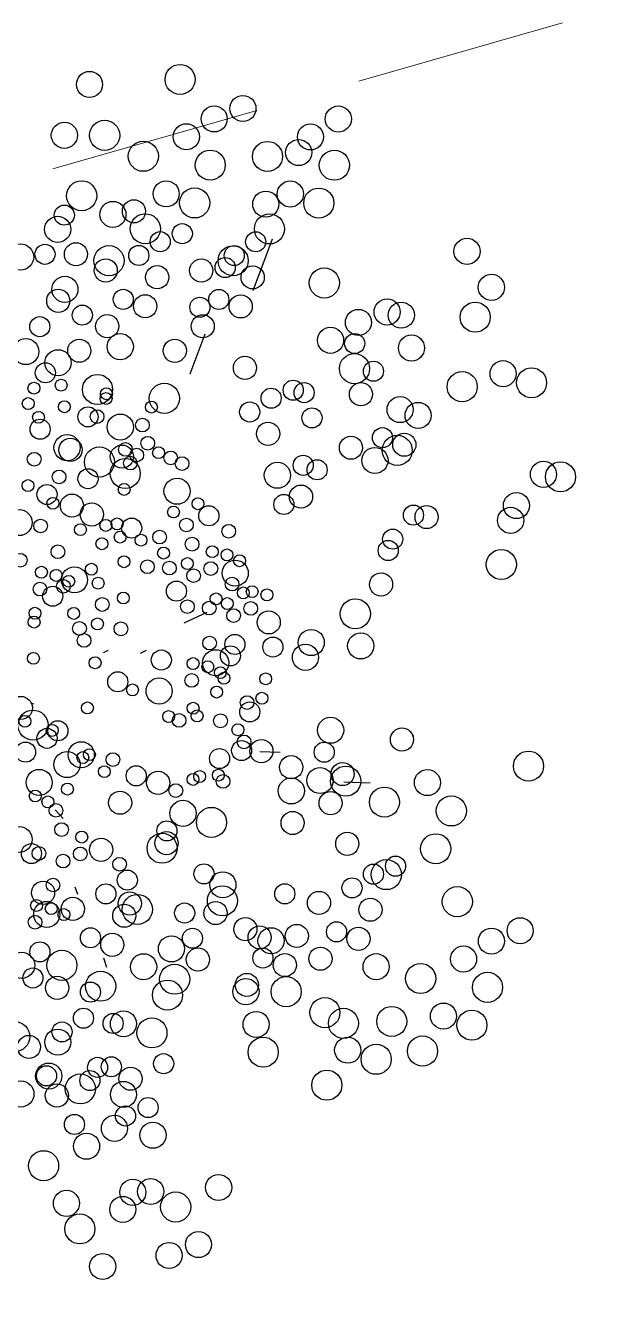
# Model space of a CAD drawing. Header units: millimetres. Extents: x 441156 to 441876, y 4514765 to 4515211.
# Drawn here: x 441549.019 to 441549.708, y 4514834.046 to 4514835.563 of the extents above; entities that cross this region are included whole.
import ezdxf

# ---------------------------------------------------------------- set-up
doc = ezdxf.new("R2010")
doc.units = ezdxf.units.MM
doc.linetypes.add('HIDDEN', pattern=[0.375, 0.25, -0.125])
doc.layers.add('01_piscinas', color=254, linetype='Continuous')
doc.layers.add('INGIN ELECTRICIDAD ALUMBRADO', color=120, linetype='HIDDEN')

msp = doc.modelspace()

# ---------------------------------------------------------------- linework, layer by layer
at = {"layer": '01_piscinas'}
for p, q in [((441549.28712963, 4514835.25020179, 0.00000118), (441549.30990185, 4514835.31150337, 0.00000118)), ((441549.2128287, 4514835.15202545, 0.00000118), (441549.23034579, 4514835.19918051, 0.00000118)), ((441549.2057109, 4514834.85806972, 0.00000118), (441549.23277014, 4514834.87047044, 0.00000118)), ((441549.11571517, 4514834.82522616, 0.00000118), (441549.11021765, 4514834.82247525, 0.00000118)), ((441549.16088204, 4514834.82536271, 0.00000118), (441549.15373527, 4514834.82178654, 0.00000118)), ((441549.02834307, 4514834.76196773, 0.00000118), (441549.02489188, 4514834.76311694, 0.00000118)), ((441549.47459465, 4514834.72687809, 0.00000118), (441549.47548701, 4514834.72422604, 0.00000118)), ((441549.29487225, 4514834.70596613, 0.00000118), (441549.31870551, 4514834.7051286, 0.00000118)), ((441549.62742537, 4514834.69751023, 0.00000118), (441549.62858544, 4514834.69406256, 0.00000118)), ((441549.39378624, 4514834.67032467, 0.00000118), (441549.42476948, 4514834.66923589, 0.00000118)), ((441549.05340438, 4514834.63710811, 0.00000118), (441549.06302594, 4514834.6267857, 0.00000118)), ((441549.13735108, 4514834.57066081, 0.00000118), (441549.13661481, 4514834.56917781, 0.00000118)), ((441549.07685737, 4514834.54609408, 0.00000118), (441549.07971293, 4514834.53760751, 0.00000118)), ((441549.37673266, 4514834.53400024, 0.00000118), (441549.37762502, 4514834.53134819, 0.00000118)), ((441549.11036691, 4514834.46249101, 0.00000118), (441549.11407914, 4514834.45145848, 0.00000118)), ((441549.50020478, 4514834.44676902, 0.00000118), (441549.50136485, 4514834.44332135, 0.00000118))]:
    msp.add_line(p, q, dxfattribs=at)
at = {"layer": '01_piscinas', "elevation": 0.00000131}
msp.add_lwpolyline([(441557.5049643, 4514838.18205059, 0.0043910674), (441556.38838252, 4514837.93181474, 0.0001087055), (441556.3618992, 4514837.92562941, 0.0002530211), (441556.34704519, 4514837.92213834, 0.0023223363), (441555.76010739, 4514837.78191859, 0.0021175107), (441555.22455715, 4514837.64893041, -0.0058002285), (441547.15515738, 4514835.33186317), (441541.98895624, 4514833.82109643), (441541.9460533, 4514833.8085502), (441538.87507639, 4514832.91049578), (441532.94987302, 4514831.15983481)], format="xyb", dxfattribs=at)
at = {"layer": '01_piscinas'}
for centre, radius in [((441549.09400655, 4514835.49361184, 0.00000118), 0.01541533), ((441549.20081422, 4514835.4994828, 0.00000118), 0.01775907), ((441549.27486738, 4514835.46517649, 0.00000118), 0.01541533), ((441549.24100943, 4514835.45289848, 0.00000118), 0.01541533), ((441549.38741975, 4514835.45274246, 0.00000118), 0.01541533), ((441549.0643753, 4514835.43354224, 0.00000118), 0.01541533), ((441549.11182349, 4514835.43349757, 0.00000118), 0.01775907), ((441549.20816416, 4514835.43179888, 0.00000118), 0.01541533), ((441549.35457448, 4514835.43164285, 0.00000118), 0.01541533), ((441549.34063592, 4514835.41316948, 0.00000118), 0.01541533), ((441549.15748653, 4514835.40877239, 0.00000118), 0.01775907), ((441549.23635731, 4514835.39833193, 0.00000118), 0.01775907), ((441549.30389685, 4514835.40861636, 0.00000118), 0.01775907), ((441549.38276764, 4514835.39817591, 0.00000118), 0.01775907), ((441549.08475048, 4514835.36211484, 0.00000118), 0.01775907), ((441549.18441137, 4514835.36440963, 0.00000118), 0.01541533), ((441549.21797108, 4514835.35368398, 0.00000118), 0.01775907), ((441549.30186465, 4514835.35225764, 0.00000118), 0.01541533), ((441549.33082169, 4514835.3642536, 0.00000118), 0.01541533), ((441549.36438141, 4514835.35352795, 0.00000118), 0.01775907), ((441549.06427249, 4514835.33926394, 0.00000118), 0.01185795), ((441549.12159638, 4514835.34013566, 0.00000118), 0.01541533), ((441549.14643223, 4514835.34378007, 0.00000118), 0.01366082), ((441549.05644922, 4514835.32246202, 0.00000118), 0.01541533), ((441549.15975767, 4514835.32315533, 0.00000118), 0.01775907), ((441549.30616799, 4514835.3229993, 0.00000118), 0.01775907), ((441549.2033962, 4514835.3173906, 0.00000118), 0.01185795), ((441549.07797782, 4514835.2930222, 0.00000118), 0.01366082), ((441549.17735163, 4514835.30794598, 0.00000118), 0.01185795), ((441549.28997495, 4514835.30782596, 0.00000118), 0.01185795), ((441549.53915843, 4514835.29652346, 0.00000118), 0.01541533), ((441549.01274794, 4514835.28986676, 0.00000118), 0.01541533), ((441549.04147922, 4514835.29305656, 0.00000118), 0.01185795), ((441549.11694426, 4514835.28556911, 0.00000118), 0.01775907), ((441549.15208603, 4514835.29171551, 0.00000118), 0.01185795), ((441549.26335458, 4514835.28541309, 0.00000118), 0.01775907), ((441549.26470935, 4514835.29159549, 0.00000118), 0.01185795), ((441549.11310324, 4514835.27400283, 0.00000118), 0.01366082), ((441549.17377307, 4514835.26597171, 0.00000118), 0.01366082), ((441549.22572656, 4514835.27388281, 0.00000118), 0.01366082), ((441549.25398738, 4514835.27738521, 0.00000118), 0.01185795), ((441549.2863964, 4514835.26585169, 0.00000118), 0.01366082), ((441549.37089258, 4514835.25920574, 0.00000118), 0.01775907), ((441549.06499832, 4514835.25164681, 0.00000118), 0.01541533), ((441549.56788237, 4514835.25404789, 0.00000118), 0.01541533), ((441549.05715243, 4514835.23811241, 0.00000118), 0.01366082), ((441549.13381466, 4514835.23987763, 0.00000118), 0.01185795), ((441549.15962982, 4514835.23162713, 0.00000118), 0.01366082), ((441549.24643798, 4514835.23975761, 0.00000118), 0.01185795), ((441549.27225314, 4514835.23150711, 0.00000118), 0.01366082), ((441549.08549543, 4514835.22120535, 0.00000118), 0.01185795), ((441549.22416333, 4514835.23052995, 0.00000118), 0.01185795), ((441549.44494575, 4514835.22489943, 0.00000118), 0.01541533), ((441549.46166205, 4514835.22119137, 0.00000118), 0.01541533), ((441549.54881302, 4514835.218806, 0.00000118), 0.01775907), ((441549.03538223, 4514835.20761024, 0.00000118), 0.01185795), ((441549.11485027, 4514835.20814355, 0.00000118), 0.01366082), ((441549.22747359, 4514835.20802354, 0.00000118), 0.01366082), ((441549.4110878, 4514835.21262142, 0.00000118), 0.01541533), ((441549.1302795, 4514835.18403325, 0.00000118), 0.01541533), ((441549.37824253, 4514835.19152182, 0.00000118), 0.01541533), ((441549.40669701, 4514835.1876575, 0.00000118), 0.01185795), ((441549.0188512, 4514835.17818225, 0.00000118), 0.01541533), ((441549.08191688, 4514835.17923108, 0.00000118), 0.01366082), ((441549.1945402, 4514835.17911106, 0.00000118), 0.01366082), ((441549.47366968, 4514835.18242386, 0.00000118), 0.01541533), ((441549.05688768, 4514835.16503256, 0.00000118), 0.01541533), ((441549.27726174, 4514835.15895156, 0.00000118), 0.01366082), ((441549.40643568, 4514835.15805488, 0.00000118), 0.01775907), ((441549.04195846, 4514835.153137, 0.00000118), 0.01185795), ((441549.42879234, 4514835.15498398, 0.00000118), 0.01185795), ((441549.53347112, 4514835.13674152, 0.00000118), 0.01775907), ((441549.58169813, 4514835.15205876, 0.00000118), 0.01541533), ((441549.61525784, 4514835.14133311, 0.00000118), 0.01775907), ((441549.02846167, 4514835.13502809, 0.00000118), 0.00701654), ((441549.0605836, 4514835.13853927, 0.00000118), 0.00701654), ((441549.10342134, 4514835.13343194, 0.00000118), 0.01775907), ((441549.18229212, 4514835.12299149, 0.00000118), 0.01775907), ((441549.33422571, 4514835.13256209, 0.00000118), 0.01185795), ((441549.34708441, 4514835.12970974, 0.00000118), 0.01185795), ((441549.41412361, 4514835.12787484, 0.00000118), 0.01366082), ((441549.02177924, 4514835.11684268, 0.00000118), 0.00701654), ((441549.11359239, 4514835.12277908, 0.00000118), 0.00701654), ((441549.11398342, 4514835.128398, 0.00000118), 0.00701654), ((441549.30818114, 4514835.12311747, 0.00000118), 0.01185795), ((441549.46022305, 4514835.10969341, 0.00000118), 0.01541533), ((441549.06435963, 4514835.11306936, 0.00000118), 0.00701654), ((441549.09217476, 4514835.10112657, 0.00000118), 0.01185795), ((441549.10299492, 4514835.10149504, 0.00000118), 0.00808333), ((441549.16699221, 4514835.11263781, 0.00000118), 0.00701654), ((441549.28291554, 4514835.10688701, 0.00000118), 0.01185795), ((441549.35632105, 4514835.09988858, 0.00000118), 0.01185795), ((441549.48152518, 4514835.10281921, 0.00000118), 0.01541533), ((441549.0357195, 4514835.08651066, 0.00000118), 0.01185795), ((441549.03386213, 4514835.10061292, 0.00000118), 0.00701654), ((441549.13034618, 4514835.08906918, 0.00000118), 0.01541533), ((441549.15639474, 4514835.09135378, 0.00000118), 0.00808333), ((441549.30460258, 4514835.08114321, 0.00000118), 0.01366082), ((441549.06753119, 4514835.06479522, 0.00000118), 0.01541533), ((441549.16273721, 4514835.07003187, 0.00000118), 0.00808333), ((441549.40232215, 4514835.06474832, 0.00000118), 0.01366082), ((441549.43941985, 4514835.07653081, 0.00000118), 0.01185795), ((441549.45687147, 4514835.06156491, 0.00000118), 0.01775907), ((441549.46523501, 4514835.06828031, 0.00000118), 0.01366082), ((441549.07151463, 4514835.06220249, 0.00000118), 0.01366082), ((441549.10569247, 4514835.04781488, 0.00000118), 0.01775907), ((441549.13218446, 4514835.05417137, 0.00000118), 0.01366082), ((441549.13631433, 4514835.06275373, 0.00000118), 0.00808333), ((441549.14969545, 4514835.05609685, 0.00000118), 0.00808333), ((441549.17540314, 4514835.05881066, 0.00000118), 0.00701654), ((441549.4305918, 4514835.04962381, 0.00000118), 0.01541533), ((441549.02875388, 4514835.05115515, 0.00000118), 0.00808333), ((441549.13611096, 4514835.03427991, 0.00000118), 0.01775907), ((441549.14215552, 4514835.04660133, 0.00000118), 0.00808333), ((441549.18971415, 4514835.05261246, 0.00000118), 0.00808333), ((441549.20309526, 4514835.04595559, 0.00000118), 0.00808333), ((441549.34597748, 4514835.04394208, 0.00000118), 0.01185795), ((441549.36236374, 4514835.03865424, 0.00000118), 0.01185795), ((441549.62929572, 4514835.03327025, 0.00000118), 0.01541533), ((441549.64939286, 4514835.03031566, 0.00000118), 0.01775907), ((441549.05815066, 4514835.03028735, 0.00000118), 0.00808333), ((441549.09222604, 4514835.02807729, 0.00000118), 0.01185795), ((441549.31556399, 4514835.03216966, 0.00000118), 0.01541533), ((441549.02144685, 4514835.01997089, 0.00000118), 0.00701654), ((441549.04390682, 4514835.00940501, 0.00000118), 0.01185795), ((441549.13484848, 4514835.01541707, 0.00000118), 0.00701654), ((441549.19724323, 4514835.01333317, 0.00000118), 0.01541533), ((441549.34339935, 4514835.00692016, 0.00000118), 0.01366082), ((441549.05084363, 4514834.99910309, 0.00000118), 0.00701654), ((441549.07326165, 4514834.99634321, 0.00000118), 0.01366082), ((441549.22189581, 4514834.99856837, 0.00000118), 0.00701654), ((441549.32318421, 4514834.9977347, 0.00000118), 0.01185795), ((441549.59744692, 4514834.99639335, 0.00000118), 0.01541533), ((441549.01093313, 4514834.97630636, 0.00000118), 0.01541533), ((441549.09666049, 4514834.9859317, 0.00000118), 0.01366082), ((441549.1930255, 4514834.98877176, 0.00000118), 0.00701654), ((441549.23470128, 4514834.98430842, 0.00000118), 0.01185795), ((441549.47603338, 4514834.98515503, 0.00000118), 0.01185795), ((441549.49149272, 4514834.98288227, 0.00000118), 0.01366082), ((441549.59060966, 4514834.97893089, 0.00000118), 0.01541533), ((441549.03634451, 4514834.97230547, 0.00000118), 0.00808333), ((441549.08332975, 4514834.96793867, 0.00000118), 0.00701654), ((441549.11327008, 4514834.9729767, 0.00000118), 0.00701654), ((441549.12656062, 4514834.97475434, 0.00000118), 0.00701654), ((441549.14368532, 4514834.96981882, 0.00000118), 0.01185795), ((441549.20828237, 4514834.97348613, 0.00000118), 0.00808333), ((441549.25816155, 4514834.96608179, 0.00000118), 0.00808333), ((441549.10866299, 4514834.95129878, 0.00000118), 0.00701654), ((441549.13016707, 4514834.95914597, 0.00000118), 0.00701654), ((441549.15472319, 4514834.95557149, 0.00000118), 0.00701654), ((441549.17659429, 4514834.959225, 0.00000118), 0.00808333), ((441549.21502125, 4514834.95083161, 0.00000118), 0.00808333), ((441549.4515343, 4514834.95678819, 0.00000118), 0.01185795), ((441549.05671219, 4514834.94184145, 0.00000118), 0.00808333), ((441549.18137916, 4514834.94029209, 0.00000118), 0.00701654), ((441549.23874299, 4514834.94193206, 0.00000118), 0.00701654), ((441549.25610521, 4514834.9381517, 0.00000118), 0.00701654), ((441549.44627488, 4514834.94335552, 0.00000118), 0.01185795), ((441549.57961337, 4514834.92683634, 0.00000118), 0.01775907), ((441549.01233357, 4514834.93181146, 0.00000118), 0.00808333), ((441549.09618563, 4514834.92123586, 0.00000118), 0.00701654), ((441549.13468278, 4514834.930028, 0.00000118), 0.00701654), ((441549.16231957, 4514834.92422707, 0.00000118), 0.00808333), ((441549.18819627, 4514834.9225447, 0.00000118), 0.00808333), ((441549.20940883, 4514834.92788762, 0.00000118), 0.00701654), ((441549.23704562, 4514834.92208669, 0.00000118), 0.00808333), ((441549.26586625, 4514834.91660833, 0.00000118), 0.01541533), ((441549.27095412, 4514834.93120618, 0.00000118), 0.00701654), ((441549.03729363, 4514834.91769172, 0.00000118), 0.00701654), ((441549.05465585, 4514834.91391136, 0.00000118), 0.00701654), ((441549.07621431, 4514834.9086928, 0.00000118), 0.01541533), ((441549.06950476, 4514834.90696584, 0.00000118), 0.00701654), ((441549.10419547, 4514834.90476153, 0.00000118), 0.00701654), ((441549.216758, 4514834.91363433, 0.00000118), 0.00808333), ((441549.26209335, 4514834.90365907, 0.00000118), 0.00808333), ((441549.43781619, 4514834.90328279, 0.00000118), 0.01366082), ((441549.03559626, 4514834.89784635, 0.00000118), 0.00808333), ((441549.05058614, 4514834.88932623, 0.00000118), 0.01185795), ((441549.06324187, 4514834.90107122, 0.00000118), 0.00808333), ((441549.19647225, 4514834.8954151, 0.00000118), 0.01185795), ((441549.27538328, 4514834.89329999, 0.00000118), 0.00701654), ((441549.28581509, 4514834.89475952, 0.00000118), 0.00701654), ((441549.30317731, 4514834.89097917, 0.00000118), 0.00701654), ((441549.10900169, 4514834.87961393, 0.00000118), 0.00808333), ((441549.1339321, 4514834.88725569, 0.00000118), 0.00701654), ((441549.20939167, 4514834.87705454, 0.00000118), 0.00808333), ((441549.23526837, 4514834.87537216, 0.00000118), 0.00808333), ((441549.24330017, 4514834.88617402, 0.00000118), 0.00701654), ((441549.25648093, 4514834.88071508, 0.00000118), 0.00701654), ((441549.28411772, 4514834.87491416, 0.00000118), 0.00808333), ((441549.40741211, 4514834.86859405, 0.00000118), 0.01775907), ((441549.02866323, 4514834.85881033, 0.00000118), 0.00701654), ((441549.02969718, 4514834.86927163, 0.00000118), 0.00701654), ((441549.0753596, 4514834.86907441, 0.00000118), 0.00701654), ((441549.2638301, 4514834.86646179, 0.00000118), 0.00808333), ((441549.30535368, 4514834.85848103, 0.00000118), 0.01366082), ((441549.08217672, 4514834.85132702, 0.00000118), 0.00808333), ((441549.10338928, 4514834.85666994, 0.00000118), 0.00701654), ((441549.13102607, 4514834.85086902, 0.00000118), 0.00808333), ((441549.0876107, 4514834.83718056, 0.00000118), 0.00808333), ((441549.23556802, 4514834.83400846, 0.00000118), 0.00808333), ((441549.26539527, 4514834.83238695, 0.00000118), 0.01185795), ((441549.31029417, 4514834.82934294, 0.00000118), 0.01185795), ((441549.35546617, 4514834.83467175, 0.00000118), 0.01541533), ((441549.41383474, 4514834.83071453, 0.00000118), 0.01541533), ((441549.02791255, 4514834.81603801, 0.00000118), 0.00701654), ((441549.1786849, 4514834.8140405, 0.00000118), 0.01185795), ((441549.24274269, 4514834.81082136, 0.00000118), 0.01541533), ((441549.26013584, 4514834.81895429, 0.00000118), 0.01185795), ((441549.34862892, 4514834.81720928, 0.00000118), 0.01541533), ((441549.10054445, 4514834.81076334, 0.00000118), 0.00701654), ((441549.21614947, 4514834.80985873, 0.00000118), 0.00701654), ((441549.23351169, 4514834.80607837, 0.00000118), 0.00701654), ((441549.24836059, 4514834.79913285, 0.00000118), 0.00701654), ((441549.12737473, 4514834.78836541, 0.00000118), 0.01185795), ((441549.17603947, 4514834.77744374, 0.00000118), 0.01541533), ((441549.2144521, 4514834.79001336, 0.00000118), 0.00808333), ((441549.25254731, 4514834.79255924, 0.00000118), 0.00701654), ((441549.30173531, 4514834.79186266, 0.00000118), 0.00701654), ((441549.14468865, 4514834.77874422, 0.00000118), 0.00701654), ((441549.24393461, 4514834.77621721, 0.00000118), 0.00701654), ((441549.29730934, 4514834.76894703, 0.00000118), 0.00701654), ((441549.01296303, 4514834.75743352, 0.00000118), 0.01366082), ((441549.09149985, 4514834.75754595, 0.00000118), 0.00701654), ((441549.21619843, 4514834.75713665, 0.00000118), 0.00701654), ((441549.28296048, 4514834.75276223, 0.00000118), 0.01185795), ((441549.27982921, 4514834.76374188, 0.00000118), 0.00808333), ((441549.02730426, 4514834.73723228, 0.00000118), 0.01775907), ((441549.01779873, 4514834.74166653, 0.00000118), 0.00701654), ((441549.18732812, 4514834.74734004, 0.00000118), 0.00701654), ((441549.19962951, 4514834.74272515, 0.00000118), 0.00808333), ((441549.22084207, 4514834.74806807, 0.00000118), 0.00701654), ((441549.24847886, 4514834.74226714, 0.00000118), 0.00808333), ((441549.37830095, 4514834.73115961, 0.00000118), 0.01541533), ((441549.04388243, 4514834.72159943, 0.00000118), 0.01185795), ((441549.05000986, 4514834.73094065, 0.00000118), 0.00701654), ((441549.05673994, 4514834.73050152, 0.00000118), 0.01185795), ((441549.26893064, 4514834.7316751, 0.00000118), 0.00701654), ((441549.46246963, 4514834.72015983, 0.00000118), 0.01366082), ((441549.01861684, 4514834.70536896, 0.00000118), 0.01185795), ((441549.08421424, 4514834.70222068, 0.00000118), 0.01541533), ((441549.27335428, 4514834.70709738, 0.00000118), 0.01185795), ((441549.27627981, 4514834.71742181, 0.00000118), 0.00808333), ((441549.29666582, 4514834.70652049, 0.00000118), 0.01366082), ((441549.37077403, 4514834.7052138, 0.00000118), 0.01185795), ((441549.06749948, 4514834.69064797, 0.00000118), 0.01541533), ((441549.08614541, 4514834.69891702, 0.00000118), 0.00701654), ((441549.0939663, 4514834.70233675, 0.00000118), 0.00701654), ((441549.12160309, 4514834.69653582, 0.00000118), 0.00808333), ((441549.2473097, 4514834.69765276, 0.00000118), 0.01185795), ((441549.33179124, 4514834.68750112, 0.00000118), 0.01366082), ((441549.61166283, 4514834.68877648, 0.00000118), 0.01775907), ((441549.03465421, 4514834.66954836, 0.00000118), 0.01541533), ((441549.11147865, 4514834.68227713, 0.00000118), 0.00701654), ((441549.14907538, 4514834.67732259, 0.00000118), 0.01185795), ((441549.24601777, 4514834.67812356, 0.00000118), 0.00701654), ((441549.36581288, 4514834.6717953, 0.00000118), 0.01541533), ((441549.39611788, 4514834.67104535, 0.00000118), 0.01775907), ((441549.39246107, 4514834.67947, 0.00000118), 0.01366082), ((441549.49245856, 4514834.66934665, 0.00000118), 0.01541533), ((441549.06800021, 4514834.66167186, 0.00000118), 0.00701654), ((441549.17489054, 4514834.66907209, 0.00000118), 0.01366082), ((441549.21607744, 4514834.67308552, 0.00000118), 0.00701654), ((441549.22389833, 4514834.67650526, 0.00000118), 0.00701654), ((441549.25153512, 4514834.67070433, 0.00000118), 0.00808333), ((441549.33195493, 4514834.65951729, 0.00000118), 0.01541533), ((441549.03002554, 4514834.65353022, 0.00000118), 0.00701654), ((441549.04487445, 4514834.64658469, 0.00000118), 0.00701654), ((441549.13011099, 4514834.64558851, 0.00000118), 0.01366082), ((441549.19577159, 4514834.65985801, 0.00000118), 0.00808333), ((441549.37831781, 4514834.64512542, 0.00000118), 0.01366082), ((441549.44178093, 4514834.64632016, 0.00000118), 0.01775907), ((441549.52065171, 4514834.63587971, 0.00000118), 0.01775907), ((441549.05438677, 4514834.63658962, 0.00000118), 0.00808333), ((441549.20425032, 4514834.63308808, 0.00000118), 0.01541533), ((441549.23781003, 4514834.62236243, 0.00000118), 0.01775907), ((441549.18524842, 4514834.61237867, 0.00000118), 0.01185795), ((441549.33353826, 4514834.62164184, 0.00000118), 0.01366082), ((441549.01090142, 4514834.60215912, 0.00000118), 0.01541533), ((441549.06112564, 4514834.6139351, 0.00000118), 0.00808333), ((441549.08484739, 4514834.60503555, 0.00000118), 0.00701654), ((441549.17959661, 4514834.59183378, 0.00000118), 0.01775907), ((441549.18480834, 4514834.59785033, 0.00000118), 0.01366082), ((441549.39793662, 4514834.59705921, 0.00000118), 0.01366082), ((441549.50226548, 4514834.59123175, 0.00000118), 0.01775907), ((441549.02552087, 4514834.5855131, 0.00000118), 0.01185795), ((441549.03430067, 4514834.58564819, 0.00000118), 0.00808333), ((441549.08315001, 4514834.58519018, 0.00000118), 0.00808333), ((441549.10768061, 4514834.59002923, 0.00000118), 0.01366082), ((441549.06286239, 4514834.57673782, 0.00000118), 0.00808333), ((441549.12946692, 4514834.57292304, 0.00000118), 0.00808333), ((441549.44405206, 4514834.5607031, 0.00000118), 0.01775907), ((441549.45490059, 4514834.57066975, 0.00000118), 0.01185795), ((441549.13860001, 4514834.55419514, 0.00000118), 0.01185795), ((441549.22894814, 4514834.56156643, 0.00000118), 0.01185795), ((441549.25127527, 4514834.54866098, 0.00000118), 0.01541533), ((441549.42885602, 4514834.56122512, 0.00000118), 0.01185795), ((441549.0392262, 4514834.53927136, 0.00000118), 0.01366082), ((441549.05095982, 4514834.54841798, 0.00000118), 0.00808333), ((441549.11333441, 4514834.53796467, 0.00000118), 0.01185795), ((441549.25070317, 4514834.52977414, 0.00000118), 0.01775907), ((441549.3242222, 4514834.53801104, 0.00000118), 0.01185795), ((441549.40359042, 4514834.54499466, 0.00000118), 0.01185795), ((441549.07435162, 4514834.52025199, 0.00000118), 0.01366082), ((441549.14148204, 4514834.52661521, 0.00000118), 0.01366082), ((441549.15043711, 4514834.5196067, 0.00000118), 0.01775907), ((441549.36460763, 4514834.52728198, 0.00000118), 0.01366082), ((441549.42527746, 4514834.51925086, 0.00000118), 0.01366082), ((441549.52776993, 4514834.52874568, 0.00000118), 0.01775907), ((441549.03154127, 4514834.52426825, 0.00000118), 0.00701654), ((441549.04362945, 4514834.51373574, 0.00000118), 0.01541533), ((441549.04890348, 4514834.52048789, 0.00000118), 0.00701654), ((441549.06375239, 4514834.51354236, 0.00000118), 0.00701654), ((441549.13502146, 4514834.51222087, 0.00000118), 0.01366082), ((441549.20615487, 4514834.51535904, 0.00000118), 0.01185795), ((441549.24265348, 4514834.51532469, 0.00000118), 0.01366082), ((441549.02984389, 4514834.50442288, 0.00000118), 0.00808333), ((441549.27777889, 4514834.49630531, 0.00000118), 0.01366082), ((441549.33844873, 4514834.4882742, 0.00000118), 0.01366082), ((441549.38531905, 4514834.49315678, 0.00000118), 0.01185795), ((441549.60182309, 4514834.49443938, 0.00000118), 0.01541533), ((441549.09506304, 4514834.48612679, 0.00000118), 0.01185795), ((441549.1208782, 4514834.47787629, 0.00000118), 0.01366082), ((441549.19063233, 4514834.47302239, 0.00000118), 0.01541533), ((441549.21539151, 4514834.48553788, 0.00000118), 0.01185795), ((441549.29459907, 4514834.48659215, 0.00000118), 0.01366082), ((441549.3080849, 4514834.48260506, 0.00000118), 0.01541533), ((441549.41113421, 4514834.48490628, 0.00000118), 0.01366082), ((441549.56796514, 4514834.48216137, 0.00000118), 0.01541533), ((441549.03551906, 4514834.4694864, 0.00000118), 0.01185795), ((441549.06144639, 4514834.45362148, 0.00000118), 0.01775907), ((441549.22182809, 4514834.46041489, 0.00000118), 0.01366082), ((441549.29849031, 4514834.46218011, 0.00000118), 0.01185795), ((441549.36635466, 4514834.4614227, 0.00000118), 0.01366082), ((441549.53511987, 4514834.46106176, 0.00000118), 0.01541533), ((441549.0139982, 4514834.45366614, 0.00000118), 0.01541533), ((441549.15778706, 4514834.45192278, 0.00000118), 0.01541533), ((441549.32430547, 4514834.45392962, 0.00000118), 0.01366082), ((441549.43194119, 4514834.45198306, 0.00000118), 0.01541533), ((441549.02728099, 4514834.43868147, 0.00000118), 0.01185795), ((441549.10710943, 4514834.42889629, 0.00000118), 0.01775907), ((441549.19437897, 4514834.43716847, 0.00000118), 0.01775907), ((441549.27952592, 4514834.43044604, 0.00000118), 0.01366082), ((441549.48444224, 4514834.43803528, 0.00000118), 0.01775907), ((441549.56331302, 4514834.42759482, 0.00000118), 0.01775907), ((441549.05593421, 4514834.42704313, 0.00000118), 0.01366082), ((441549.09509168, 4514834.42201397, 0.00000118), 0.01185795), ((441549.18598021, 4514834.41845584, 0.00000118), 0.01775907), ((441549.27845365, 4514834.42253546, 0.00000118), 0.01541533), ((441549.32590184, 4514834.4224908, 0.00000118), 0.01775907), ((441549.37156488, 4514834.39776562, 0.00000118), 0.01775907), ((441549.08685361, 4514834.39120904, 0.00000118), 0.01185795), ((441549.12181885, 4514834.384969, 0.00000118), 0.01185795), ((441549.13403427, 4514834.38453353, 0.00000118), 0.01541533), ((441549.29046128, 4514834.38376795, 0.00000118), 0.01541533), ((441549.39343112, 4514834.3851385, 0.00000118), 0.01775907), ((441549.45043567, 4514834.38732516, 0.00000118), 0.01775907), ((441549.51136708, 4514834.39367252, 0.00000118), 0.01541533), ((441549.5449268, 4514834.38294687, 0.00000118), 0.01775907), ((441549.00572239, 4514834.36943893, 0.00000118), 0.01775907), ((441549.06158802, 4514834.37497858, 0.00000118), 0.01185795), ((441549.16759398, 4514834.37380788, 0.00000118), 0.01775907), ((441549.02260523, 4514834.35726589, 0.00000118), 0.01366082), ((441549.05662709, 4514834.36290102, 0.00000118), 0.01541533), ((441549.29882883, 4514834.35110807, 0.00000118), 0.01775907), ((441549.39848972, 4514834.35340286, 0.00000118), 0.01541533), ((441549.48671338, 4514834.35241822, 0.00000118), 0.01775907), ((441549.43204944, 4514834.34267721, 0.00000118), 0.01775907), ((441549.04591761, 4514834.32285461, 0.00000118), 0.01541533), ((441549.04331664, 4514834.32314069, 0.00000118), 0.01185795), ((441549.10354747, 4514834.33313112, 0.00000118), 0.01185795), ((441549.11974696, 4514834.33383785, 0.00000118), 0.01185795), ((441549.18139147, 4514834.33749658, 0.00000118), 0.01185795), ((441549.0831668, 4514834.30772478, 0.00000118), 0.01775907), ((441549.09448137, 4514834.31760738, 0.00000118), 0.01185795), ((441549.14240868, 4514834.3197839, 0.00000118), 0.01366082), ((441549.37383602, 4514834.31214855, 0.00000118), 0.01775907), ((441549.01307234, 4514834.301755, 0.00000118), 0.01541533), ((441549.05549858, 4514834.2998947, 0.00000118), 0.01366082), ((441549.1340715, 4514834.30118687, 0.00000118), 0.01541533), ((441549.16312009, 4514834.2856587, 0.00000118), 0.01185795), ((441549.07620999, 4514834.2657695, 0.00000118), 0.01185795), ((441549.12336202, 4514834.26114046, 0.00000118), 0.01541533), ((441549.13644082, 4514834.27575992, 0.00000118), 0.01185795), ((441549.16881682, 4514834.25302841, 0.00000118), 0.01541533), ((441549.09051675, 4514834.24004085, 0.00000118), 0.01541533), ((441549.03983912, 4514834.21701437, 0.00000118), 0.01775907), ((441549.14506403, 4514834.18563916, 0.00000118), 0.01541533), ((441549.16612337, 4514834.18655791, 0.00000118), 0.01541533), ((441549.24626123, 4514834.19131426, 0.00000118), 0.01541533), ((441549.06676396, 4514834.17265161, 0.00000118), 0.01541533), ((441549.1955836, 4514834.16828777, 0.00000118), 0.01775907), ((441549.1332781, 4514834.1654583, 0.00000118), 0.01541533), ((441549.08260047, 4514834.14243181, 0.00000118), 0.01775907), ((441549.22250844, 4514834.12392502, 0.00000118), 0.01541533), ((441549.18782538, 4514834.11105661, 0.00000118), 0.01541533), ((441549.10952531, 4514834.09806905, 0.00000118), 0.01541533)]:
    msp.add_circle(centre, radius, dxfattribs=at)
at = {"layer": 'INGIN ELECTRICIDAD ALUMBRADO', "color": 86, "lineweight": 13, "elevation": 0.00000131}
msp.add_lwpolyline([(441552.17517302, 4514836.28944622), (441548.5787194, 4514835.2587885), (441548.0637154, 4514835.10981963)], dxfattribs=at)

doc.saveas('drawing.dxf')
